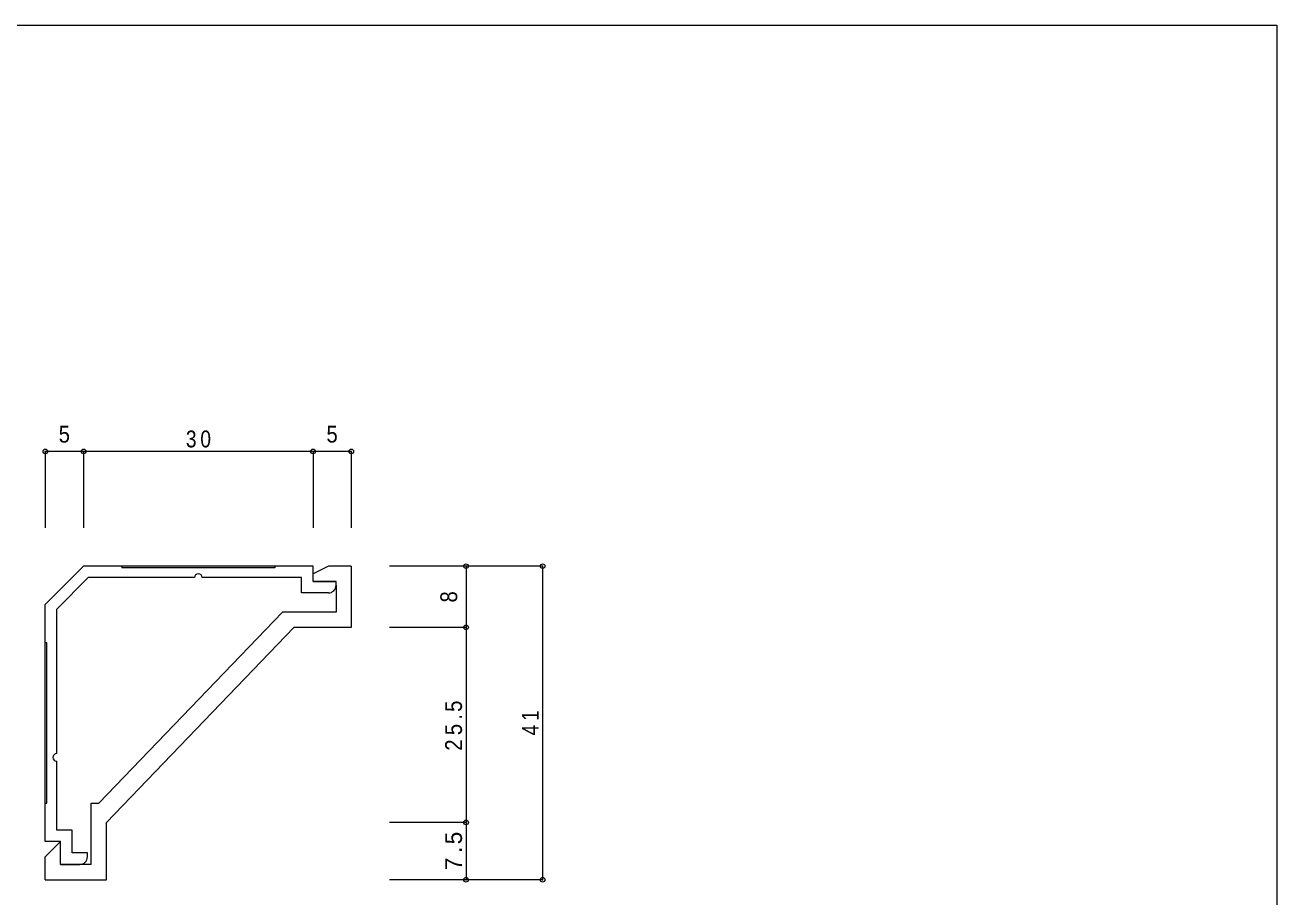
# Model space of a CAD drawing. Units: millimetres on the paper. Extents: x -141 to 141, y -98 to 98.
# Drawn here: x -22.6 to 141, y -16.5 to 97.5 of the extents above; entities that cross this region are included whole.
import ezdxf
from ezdxf.enums import TextEntityAlignment as Align

# ---------------------------------------------------------------- set-up
doc = ezdxf.new("R2010")
doc.units = ezdxf.units.MM
doc.header["$PDMODE"] = 32
doc.header["$PDSIZE"] = 0.6
for name, color, linetype, lineweight in [('0-0_ＫＢ製品', 2, 'Continuous', 9), ('0-3_寸法', 4, 'Continuous', 9), ('0-A_ベース', 3, 'Continuous', 9), ('F-0_図面枠', 5, 'Continuous', 9)]:
    doc.layers.add(name, color=color, linetype=linetype, lineweight=lineweight)
doc.styles.add('HGｺﾞｼｯｸM', font='')
doc.styles.get('HGｺﾞｼｯｸM').set_extended_font_data('HGｺﾞｼｯｸM')

msp = doc.modelspace()

# ---------------------------------------------------------------- linework, layer by layer
at = {"layer": '0-0_ＫＢ製品'}
for p, q in [((17, 26.75), (15, 25.75)), ((20, 26.75), (17, 26.75)), ((20, 26.75), (20, 18.75)), ((18, 24.75), (15, 24.75)), ((18, 24.25), (18, 24.75)), ((18, 24.25), (18, 20.75)), ((11.02, 20.75), (-13, -4.25)), ((18, 20.75), (11.02, 20.75)), ((-18, -9.25), (-20, -11.25)), ((-18, -12.25), (-18, -9.25)), ((-20, -14.25), (-20, -11.25)), ((-15.5, -12.25), (-18, -12.25)), ((-14, -12.25), (-15.5, -12.25))]:
    msp.add_line(p, q, dxfattribs=at)
for points in [[(18, 24.75), (15, 24.75), (15, 25.75)], [(20, 18.75), (12.5, 18.75), (-12, -6.75)], [(-14, -12.25), (-14, -4.25), (-13, -4.25)], [(-20, -14.25), (-12, -14.25), (-12, -6.75)]]:
    msp.add_lwpolyline(points, dxfattribs=at)
at = {"layer": '0-3_寸法'}
for p, q in [((-15, 41.75), (-20, 41.75)), ((-20, 41.75), (-20, 31.75)), ((15, 41.75), (-15, 41.75)), ((-15, 41.75), (-15, 31.75)), ((20, 41.75), (15, 41.75)), ((15, 41.75), (15, 31.75)), ((20, 41.75), (20, 31.75)), ((35, 26.75), (25, 26.75)), ((35, 26.75), (35, 18.75)), ((45, 26.75), (35, 26.75)), ((45, 26.75), (45, -14.25)), ((35, 18.75), (25, 18.75)), ((35, 18.75), (35, -6.75)), ((35, -6.75), (25, -6.75)), ((35, -6.75), (35, -14.25)), ((35, -14.25), (25, -14.25)), ((45, -14.25), (35, -14.25))]:
    msp.add_line(p, q, dxfattribs=at)
for p in [(-20, 41.75), (-15, 41.75), (15, 41.75), (20, 41.75), (35, 26.75), (45, 26.75), (35, 18.75), (35, -6.75), (35, -14.25), (45, -14.25)]:
    msp.add_point(p, dxfattribs=at)
at = {"layer": '0-A_ベース'}
for p, q in [((-15, 26.75), (-20, 21.75)), ((15, 26.75), (-15, 26.75)), ((15, 24.75), (15, 26.75)), ((-14.379, 25.25), (-18.5, 21.129)), ((-0.5, 25.25), (-14.379, 25.25)), ((13.5, 25.25), (0.5, 25.25)), ((13.5, 23.25), (13.5, 25.25)), ((15, 24.75), (18, 24.75)), ((18, 24.25), (18, 24.75)), ((17, 23.25), (13.5, 23.25)), ((-20, -9.25), (-20, 21.75)), ((-18.5, 2.25), (-18.5, 21.129)), ((-18.5, -7.75), (-18.5, 1.25)), ((-16.5, -7.75), (-18.5, -7.75)), ((-18, -9.25), (-20, -9.25)), ((-18, -12.25), (-18, -9.25)), ((-14.5, -11.256), (-14.5, -10.75)), ((-18, -12.25), (-15.494, -12.25))]:
    msp.add_line(p, q, dxfattribs=at)
at = {"layer": '0-A_ベース', "color": 7}
for p, q in [((-10, 26.75), (-10, 26.55)), ((-20, 16.75), (-19.8, 16.75)), ((-19.8, -4.25), (-19.8, 16.75)), ((-20, -4.25), (-19.8, -4.25))]:
    msp.add_line(p, q, dxfattribs=at)
msp.add_lwpolyline([(10, 26.75), (10, 26.55), (-10, 26.55)], dxfattribs=at)
at = {"layer": '0-A_ベース'}
msp.add_lwpolyline([(-14.5, -10.75), (-16.5, -10.75), (-16.5, -7.75)], dxfattribs=at)
for centre, radius, start, end in [((0, 25.25), 0.5, 0, 180), ((17, 24.25), 1, 270, 0), ((-18.5, 1.75), 0.5, 90, 270), ((-15.5, -11.25), 1, 270.32543, 359.67457)]:
    msp.add_arc(centre, radius, start, end, dxfattribs=at)
at = {"layer": 'F-0_図面枠'}
for p, q in [((-141, 97.5), (141, 97.5)), ((141, 97.5), (141, -97.5))]:
    msp.add_line(p, q, dxfattribs=at)

# ---------------------------------------------------------------- texts
at = {"layer": '0-3_寸法', "color": 7, "style": 'HGｺﾞｼｯｸM', "width": 0.9}
for p in [(-18.25, 42.25), (16.75, 42.25)]:
    msp.add_text('5', height=2.199, dxfattribs=at).set_placement(p, align=Align.BOTTOM_LEFT)
msp.add_text('8', height=2.199, rotation=90, dxfattribs=at).set_placement((34.5, 22), align=Align.BOTTOM_LEFT)
at = {"layer": '0-3_寸法', "color": 7, "insert": (-1.625, 42.25), "char_height": 2.199, "attachment_point": 7, "style": 'HGｺﾞｼｯｸM'}
msp.add_mtext('\\T1.36;\\W0.85;30', dxfattribs=at)
at = {"layer": '0-3_寸法', "color": 7, "char_height": 2.199, "attachment_point": 7, "rotation": 90, "style": 'HGｺﾞｼｯｸM'}
for s, insert in [('\\T1.38;\\W0.9;25.5', (34.5, 2.625)), ('\\T1.36;\\W0.85;41', (44.5, 4.625)), ('\\T1.38;7.5', (34.5, -13))]:
    msp.add_mtext(s, dxfattribs=dict(at, insert=insert))

doc.saveas('drawing.dxf')
